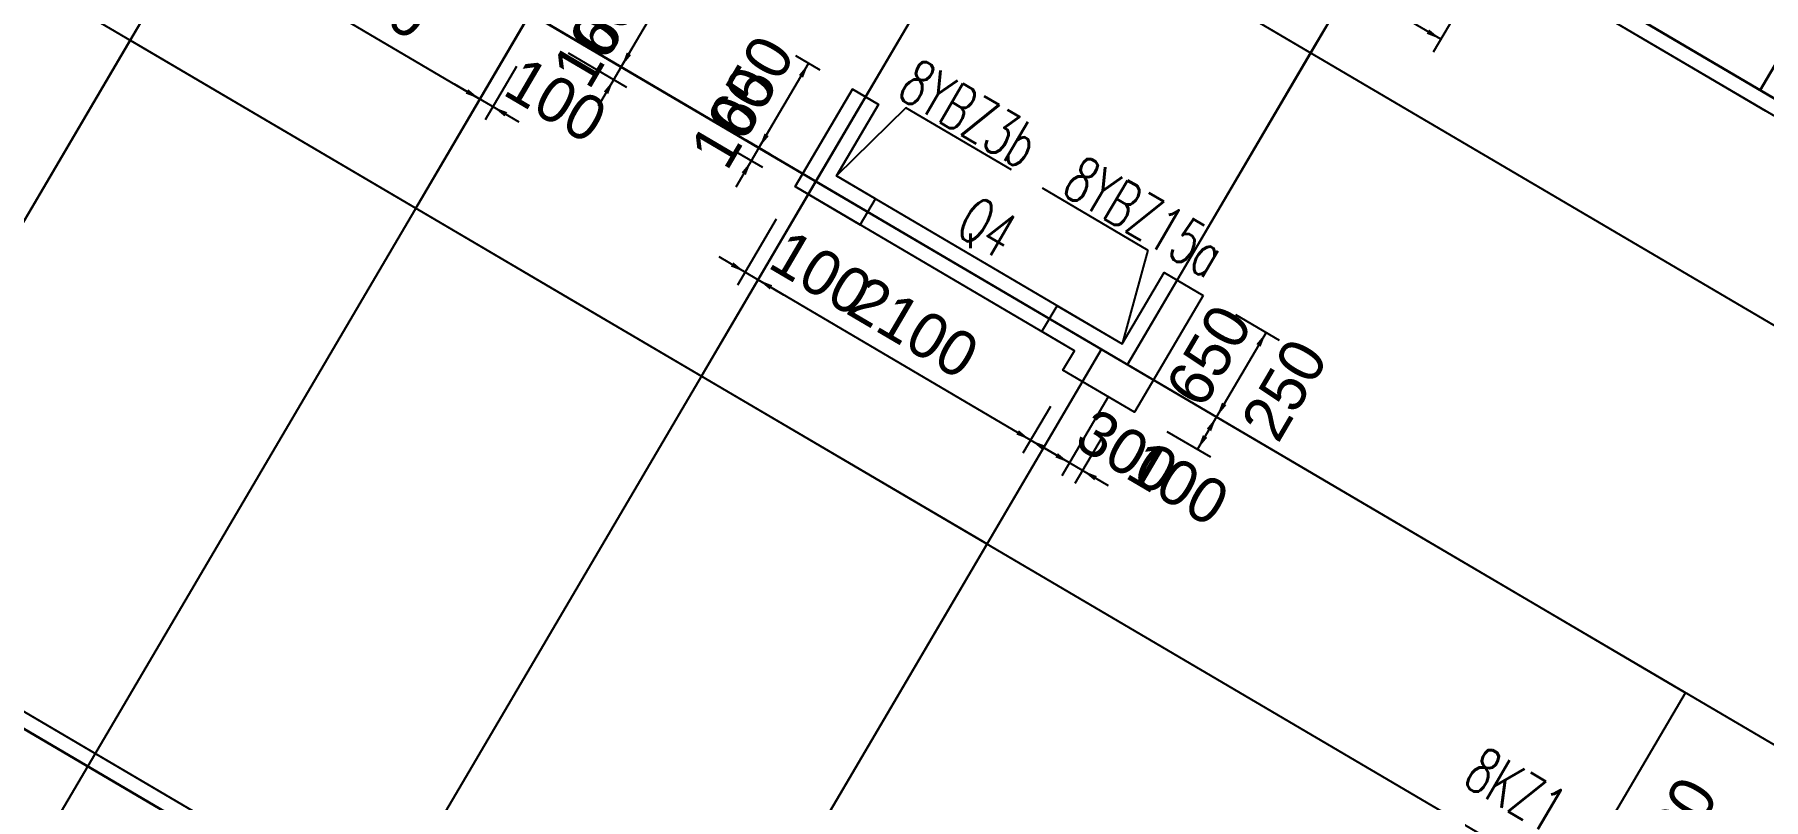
# Model space of a CAD drawing. Extents: x 19107 to 699106, y -67310 to 245688.
# Drawn here: x 616499 to 627979, y 164682 to 169759 of the extents above; entities that cross this region are included whole.
import ezdxf

# ---------------------------------------------------------------- set-up
doc = ezdxf.new("R2010")
doc.units = 0
doc.header["$LTSCALE"] = 100
doc.header["$MEASUREMENT"] = 0
for name, color, linetype in [('DOTE', 253, 'Continuous'), ('wall-主楼', 2, 'Continuous'), ('剪力墙身标注', 7, 'Continuous'), ('小尺寸', 4, 'Continuous'), ('网格', 253, 'Continuous')]:
    doc.layers.add(name, color=color, linetype=linetype)
for name, color, linetype, lineweight in [('Select Column Frame Line', 7, 'Continuous', 0), ('Select Column Frame Position', 7, 'Continuous', 0), ('配箍校核', 2, 'ByLayer', 18)]:
    doc.layers.add(name, color=color, linetype=linetype, lineweight=lineweight)
doc.styles.get("Standard").update_dxf_attribs({"font": 'standard'})
doc.styles.add('汉字', font='汉字')
doc.dimstyles.get("Standard").update_dxf_attribs({"dimtxt": 300, "dimasz": 100, "dimexe": 100, "dimexo": 250, "dimgap": 100, "dimtad": 0, "dimtoh": 1, "dimdec": 0, "dimdsep": 46, "dimcen": 0.09, "dimclrt": 7, "dimadec": 0, "dimazin": 0, "dimtfac": 1, "dimtdec": 4, "dimtofl": 0, "dimtmove": 0, "dimatfit": 3, "dimfxl": 1, "dimtolj": 1, "dimtzin": 0, "dimarcsym": 0})

# ---------------------------------------------------------------- blocks, each defined once
blk = doc.blocks.new('*D4837')
at = {"layer": '小尺寸', "color": 0, "linetype": 'ByBlock', "lineweight": -2}
for p, q in [((621715, 169523), (621553, 169619)), ((621309, 169008), (621639, 169568)), ((621385, 168963), (621223, 169058))]:
    blk.add_line(p, q, dxfattribs=at)
for points in [[(621639, 169568), (621602, 169473), (621574, 169490)], [(621309, 169008), (621346, 169102), (621374, 169085)]]:
    blk.add_solid(points, dxfattribs=at)
at = {"layer": '小尺寸', "color": 7, "linetype": 'Continuous', "lineweight": -2, "insert": (621258, 169415), "char_height": 300, "width": 556.67, "attachment_point": 5, "rotation": 59.5454, "style": '汉字'}
blk.add_mtext('650', dxfattribs=at)
blk = doc.blocks.new('*D2827')
at = {"layer": '小尺寸', "color": 0, "linetype": 'ByBlock', "lineweight": -2}
for p, q in [((617846, 170638), (617638, 170284)), ((617689, 170370), (619456, 169331)), ((619664, 169685), (619405, 169245))]:
    blk.add_line(p, q, dxfattribs=at)
for points in [[(617689, 170370), (617783, 170334), (617767, 170305)], [(619456, 169331), (619361, 169367), (619378, 169396)]]:
    blk.add_solid(points, dxfattribs=at)
at = {"layer": '小尺寸', "color": 7, "linetype": 'Continuous', "lineweight": -2, "insert": (618699, 170066), "char_height": 300, "width": 780, "attachment_point": 5, "rotation": 329.5454, "style": '汉字'}
blk.add_mtext('2050', dxfattribs=at)
blk = doc.blocks.new('*D3160')
at = {"layer": '小尺寸', "color": 0, "linetype": 'ByBlock', "lineweight": -2}
for p, q in [((619664, 169685), (619405, 169245)), ((619700, 169548), (619491, 169194)), ((619284, 169433), (619715, 169179))]:
    blk.add_line(p, q, dxfattribs=at)
for points in [[(619456, 169331), (619361, 169367), (619378, 169396)], [(619542, 169280), (619637, 169244), (619620, 169215)]]:
    blk.add_solid(points, dxfattribs=at)
at = {"layer": '小尺寸', "color": 7, "linetype": 'Continuous', "lineweight": -2, "insert": (619961, 169324), "char_height": 300, "width": 476.67, "attachment_point": 5, "rotation": 329.5454, "style": '汉字'}
blk.add_mtext('100', dxfattribs=at)
blk = doc.blocks.new('*D3492')
at = {"layer": '小尺寸', "color": 0, "linetype": 'ByBlock', "lineweight": -2}
for p, q in [((620092, 169723), (620481, 169495)), ((620243, 169287), (620496, 169718)), ((620042, 169637), (620430, 169409))]:
    blk.add_line(p, q, dxfattribs=at)
for points in [[(620395, 169545), (620431, 169640), (620460, 169623)], [(620344, 169459), (620308, 169365), (620279, 169381)]]:
    blk.add_solid(points, dxfattribs=at)
at = {"layer": '小尺寸', "color": 7, "linetype": 'Continuous', "lineweight": -2, "insert": (620223, 169747), "char_height": 300, "width": 476.67, "attachment_point": 5, "rotation": 59.5454, "style": '汉字'}
blk.add_mtext('100', dxfattribs=at)
blk = doc.blocks.new('*D1196')
at = {"layer": '小尺寸', "color": 0, "linetype": 'ByBlock', "lineweight": -2}
for p, q in [((620422, 170283), (620810, 170055)), ((620395, 169545), (620724, 170106)), ((620092, 169723), (620481, 169495))]:
    blk.add_line(p, q, dxfattribs=at)
for points in [[(620724, 170106), (620688, 170011), (620659, 170028)], [(620395, 169545), (620431, 169640), (620460, 169623)]]:
    blk.add_solid(points, dxfattribs=at)
at = {"layer": '小尺寸', "color": 7, "linetype": 'Continuous', "lineweight": -2, "insert": (620344, 169952), "char_height": 300, "width": 556.67, "attachment_point": 5, "rotation": 59.5454, "style": '汉字'}
blk.add_mtext('650', dxfattribs=at)
blk = doc.blocks.new('*D5183')
at = {"layer": '小尺寸', "color": 0, "linetype": 'ByBlock', "lineweight": -2}
for p, q in [((625353, 170284), (625183, 169996)), ((625837, 169728), (625234, 170083)), ((625956, 169930), (625787, 169642))]:
    blk.add_line(p, q, dxfattribs=at)
for points in [[(625234, 170083), (625329, 170046), (625312, 170017)], [(625837, 169728), (625743, 169764), (625760, 169793)]]:
    blk.add_solid(points, dxfattribs=at)
at = {"layer": '小尺寸', "color": 7, "linetype": 'Continuous', "lineweight": -2, "insert": (625662, 170121), "char_height": 300, "width": 566.67, "attachment_point": 5, "rotation": 329.5454, "style": '汉字'}
blk.add_mtext('700', dxfattribs=at)
blk = doc.blocks.new('*D3203')
at = {"layer": '小尺寸', "color": 0, "linetype": 'ByBlock', "lineweight": -2}
for p, q in [((627141, 163955), (627392, 163807)), ((627154, 163599), (627407, 164030)), ((627090, 163868), (627342, 163721))]:
    blk.add_line(p, q, dxfattribs=at)
for points in [[(627306, 163858), (627342, 163952), (627371, 163935)], [(627255, 163771), (627219, 163677), (627190, 163694)]]:
    blk.add_solid(points, dxfattribs=at)
at = {"layer": '小尺寸', "color": 7, "linetype": 'Continuous', "lineweight": -2, "insert": (627390, 164493), "char_height": 300, "width": 476.67, "attachment_point": 5, "rotation": 59.5454, "style": '汉字'}
blk.add_mtext('100', dxfattribs=at)
blk = doc.blocks.new('*D2725')
at = {"layer": '小尺寸', "color": 0, "linetype": 'ByBlock', "lineweight": -2}
for p, q in [((621157, 168749), (621411, 169180)), ((621385, 168963), (621223, 169058)), ((621335, 168877), (621172, 168972))]:
    blk.add_line(p, q, dxfattribs=at)
for points in [[(621309, 169008), (621346, 169102), (621374, 169085)], [(621259, 168922), (621222, 168827), (621194, 168844)]]:
    blk.add_solid(points, dxfattribs=at)
at = {"layer": '小尺寸', "color": 7, "linetype": 'Continuous', "lineweight": -2, "insert": (621138, 169209), "char_height": 300, "width": 476.67, "attachment_point": 5, "rotation": 59.5454, "style": '汉字'}
blk.add_mtext('100', dxfattribs=at)
blk = doc.blocks.new('*D345')
at = {"layer": '小尺寸', "color": 0, "linetype": 'ByBlock', "lineweight": -2}
for p, q in [((621715, 169523), (621553, 169619)), ((621309, 169008), (621639, 169568)), ((621385, 168963), (621223, 169058))]:
    blk.add_line(p, q, dxfattribs=at)
for points in [[(621639, 169568), (621602, 169473), (621574, 169490)], [(621309, 169008), (621346, 169102), (621374, 169085)]]:
    blk.add_solid(points, dxfattribs=at)
at = {"layer": '小尺寸', "color": 7, "linetype": 'Continuous', "lineweight": -2, "insert": (621258, 169415), "char_height": 300, "width": 556.67, "attachment_point": 5, "rotation": 59.5454, "style": '汉字'}
blk.add_mtext('650', dxfattribs=at)
blk = doc.blocks.new('*D667')
at = {"layer": '小尺寸', "color": 0, "linetype": 'ByBlock', "lineweight": -2}
for p, q in [((624473, 167901), (624764, 167731)), ((624677, 167781), (624348, 167221)), ((624144, 167341), (624434, 167170))]:
    blk.add_line(p, q, dxfattribs=at)
for points in [[(624677, 167781), (624641, 167687), (624612, 167704)], [(624348, 167221), (624384, 167316), (624413, 167299)]]:
    blk.add_solid(points, dxfattribs=at)
at = {"layer": '小尺寸', "color": 7, "linetype": 'Continuous', "lineweight": -2, "insert": (624297, 167628), "char_height": 300, "width": 556.67, "attachment_point": 5, "rotation": 59.5454, "style": '汉字'}
blk.add_mtext('650', dxfattribs=at)
blk = doc.blocks.new('*D999')
at = {"layer": '小尺寸', "color": 0, "linetype": 'ByBlock', "lineweight": -2}
for p, q in [((624144, 167341), (624434, 167170)), ((624348, 167221), (624221, 167006)), ((624017, 167125), (624307, 166955))]:
    blk.add_line(p, q, dxfattribs=at)
for points in [[(624348, 167221), (624312, 167126), (624283, 167143)], [(624221, 167006), (624257, 167100), (624286, 167083)]]:
    blk.add_solid(points, dxfattribs=at)
at = {"layer": '小尺寸', "color": 7, "linetype": 'Continuous', "lineweight": -2, "insert": (624798, 167401), "char_height": 300, "width": 566.67, "attachment_point": 5, "rotation": 59.5454, "style": '汉字'}
blk.add_mtext('250', dxfattribs=at)
blk = doc.blocks.new('*D230')
at = {"layer": '小尺寸', "color": 0, "linetype": 'ByBlock', "lineweight": -2}
for p, q in [((623629, 167354), (623321, 166829)), ((623589, 167087), (623407, 166778)), ((623630, 166763), (623199, 167017))]:
    blk.add_line(p, q, dxfattribs=at)
for points in [[(623372, 166915), (623277, 166952), (623294, 166980)], [(623458, 166865), (623553, 166828), (623536, 166800)]]:
    blk.add_solid(points, dxfattribs=at)
at = {"layer": '小尺寸', "color": 7, "linetype": 'Continuous', "lineweight": -2, "insert": (624093, 166781), "char_height": 300, "width": 476.67, "attachment_point": 5, "rotation": 329.5454, "style": '汉字'}
blk.add_mtext('100', dxfattribs=at)
blk = doc.blocks.new('*D3201')
at = {"layer": '小尺寸', "color": 0, "linetype": 'ByBlock', "lineweight": -2}
for p, q in [((623244, 167290), (623062, 166981)), ((623629, 167354), (623321, 166829)), ((623372, 166915), (623113, 167067))]:
    blk.add_line(p, q, dxfattribs=at)
for points in [[(623113, 167067), (623208, 167031), (623191, 167002)], [(623372, 166915), (623277, 166952), (623294, 166980)]]:
    blk.add_solid(points, dxfattribs=at)
at = {"layer": '小尺寸', "color": 7, "linetype": 'Continuous', "lineweight": -2, "insert": (623754, 166990), "char_height": 300, "width": 566.67, "attachment_point": 5, "rotation": 329.5454, "style": '汉字'}
blk.add_mtext('300', dxfattribs=at)
blk = doc.blocks.new('*D3525')
at = {"layer": '小尺寸', "color": 0, "linetype": 'ByBlock', "lineweight": -2}
for p, q in [((621510, 168484), (621252, 168046)), ((623113, 167067), (621303, 168132)), ((623244, 167290), (623062, 166981))]:
    blk.add_line(p, q, dxfattribs=at)
for points in [[(621303, 168132), (621397, 168095), (621381, 168067)], [(623113, 167067), (623018, 167104), (623035, 167132)]]:
    blk.add_solid(points, dxfattribs=at)
at = {"layer": '小尺寸', "color": 7, "linetype": 'Continuous', "lineweight": -2, "insert": (622335, 167815), "char_height": 300, "width": 775, "attachment_point": 5, "rotation": 329.5454, "style": '汉字'}
blk.add_mtext('2100', dxfattribs=at)
blk = doc.blocks.new('*D3868')
at = {"layer": '小尺寸', "color": 0, "linetype": 'ByBlock', "lineweight": -2}
for p, q in [((621424, 168534), (621166, 168096)), ((621510, 168484), (621252, 168046)), ((621475, 168030), (621044, 168284))]:
    blk.add_line(p, q, dxfattribs=at)
for points in [[(621217, 168182), (621122, 168219), (621139, 168247)], [(621303, 168132), (621397, 168095), (621381, 168067)]]:
    blk.add_solid(points, dxfattribs=at)
at = {"layer": '小尺寸', "color": 7, "linetype": 'Continuous', "lineweight": -2, "insert": (621721, 168176), "char_height": 300, "width": 476.67, "attachment_point": 5, "rotation": 329.5454, "style": '汉字'}
blk.add_mtext('100', dxfattribs=at)

msp = doc.modelspace()

# ---------------------------------------------------------------- linework, layer by layer
at = {"color": 6, "lineweight": 30}
msp.add_lwpolyline([(611161.6, 168246), (624436.4, 160440.7), (623524.5, 158888.8), (626802, 156961.7), (628930.7, 160582.3), (629706.6, 160126.1), (633303.1, 166247.8), (625803.9, 170657.2), (626716.2, 172208.8), (624819.7, 173323.9), (625782.8, 174961.8), (623196.7, 176482.4), (622233.6, 174844.5), (620337.2, 175959.6), (619424.8, 174407.9), (609339.1, 180338.1)], dxfattribs=at)
at = {"color": 3, "lineweight": 30}
msp.add_lwpolyline([(625529.3, 174530.8), (629322.3, 172300.6), (629575.7, 172731.6), (630006.7, 172478.2), (628131.3, 169288.7), (627958.9, 169390), (628744.6, 170726.2), (626589.5, 171993.3), (626716.2, 172208.8), (627793.7, 171575.3), (628402, 172609.7), (625428, 174358.3), (625529.3, 174530.8)], dxfattribs=at)
at = {"layer": 'DOTE'}
for p, q in [((589509, 191881.8), (639200.8, 162664)), ((586924, 187485.4), (630581.7, 161815.6)), ((596515.9, 183585.7), (636394.7, 160137.8)), ((627979.4, 174751.9), (623756.1, 167569)), ((618938.3, 173185.9), (637611.1, 162206.7)), ((621007.2, 171969.4), (615133.3, 161979.5)), ((617894.3, 171015.6), (613236.8, 163094.6)), ((622903.7, 170854.4), (617029.8, 160864.4)), ((611126.1, 168382.9), (633505.6, 155224.2)), ((623583.7, 167670.4), (618926.2, 159749.3))]:
    msp.add_line(p, q, dxfattribs=at)
at = {"layer": 'Select Column Frame Line', "color": 200, "linetype": 'Continuous', "lineweight": -3}
for p, q in [((622284.4, 169273), (621824.1, 168821)), ((622986.2, 168860.4), (622284.4, 169273)), ((623190, 168740.6), (623891.7, 168327.9)), ((623891.7, 168327.9), (623720.6, 167705.9))]:
    msp.add_line(p, q, dxfattribs=at)
at = {"layer": 'Select Column Frame Position', "color": 235, "linetype": 'Continuous', "lineweight": -3}
for points in [[(621930.5, 169396.5), (621550.3, 168750), (621981.3, 168496.5), (622082.7, 168668.9), (621824.1, 168821), (622102.9, 169295.1), (621930.5, 169396.5)], [(624257.9, 168028), (623801.8, 167252.2), (623327.6, 167530.9), (623403.7, 167660.2), (623188.2, 167786.9), (623289.5, 167959.3), (623720.6, 167705.9), (623999.3, 168180), (624257.9, 168028)]]:
    msp.add_lwpolyline(points, dxfattribs=at)
at = {"layer": 'wall-主楼'}
msp.add_lwpolyline([(624257.9, 168028), (623801.8, 167252.1), (623327.7, 167530.9), (623403.7, 167660.2), (621550.3, 168750), (621930.5, 169396.5), (622102.9, 169295.1), (621824.1, 168821), (623720.6, 167705.9), (623999.3, 168180)], close=True, dxfattribs=at)
at = {"layer": '网格'}
for p, q in [((617134, 169722.6), (617894.3, 171015.6)), ((622016.7, 169345.8), (622903.7, 170854.4)), ((623076.1, 170753), (624972.5, 169637.9)), ((624972.5, 169637.9), (625580.8, 170672.3)), ((626184.2, 170317.5), (627994.3, 169253.3)), ((619030.5, 168607.5), (619790.7, 169900.6)), ((619790.7, 169900.6), (621687.2, 168785.5)), ((615816.2, 167481.3), (617134, 169722.6)), ((617134, 169722.6), (619030.5, 168607.5)), ((624085.5, 168129.3), (624972.5, 169637.9)), ((621687.2, 168785.5), (622016.7, 169345.8)), ((620926.9, 167492.4), (621687.2, 168785.5)), ((621687.2, 168785.5), (623583.7, 167670.4)), ((619030.5, 168607.5), (619978.7, 168050)), ((623756.1, 167569), (624085.5, 168129.3)), ((619978.7, 168050), (620926.9, 167492.4)), ((622823.4, 166377.4), (623583.7, 167670.4)), ((623583.7, 167670.4), (623756.1, 167569)), ((623756.1, 167569), (626169.6, 166149.9)), ((620926.9, 167492.4), (622823.4, 166377.4)), ((621505.6, 164136.1), (622823.4, 166377.4)), ((626169.6, 166149.9), (627462.8, 165389.5)), ((615781, 165645.9), (617849.9, 164429.4)), ((626702.5, 164096.5), (627462.8, 165389.5))]:
    msp.add_line(p, q, dxfattribs=at)
at = {"layer": '配箍校核'}
msp.add_line((623370.8, 167505.6), (623715.6, 167302.8), dxfattribs=at)

# ---------------------------------------------------------------- texts
at = {"color": 200, "linetype": 'Continuous', "lineweight": -3, "width": 0.7}
for s, p in [('8YBZ3b', (622214.8, 169349.9)), ('8YBZ15a', (623307.5, 168707.4)), ('8KZ1', (625972.4, 164783.9))]:
    msp.add_text(s, height=300, rotation=329.54537, dxfattribs=at).set_placement(p)
at = {"layer": '剪力墙身标注', "width": 0.7}
msp.add_text('Q4', height=300, rotation=329.54537, dxfattribs=at).set_placement((622601, 168439.5))

# ---------------------------------------------------------------- dimensions: what is measured, and where the dimension line sits
at = {"layer": '小尺寸'}
for base, p1, p2, angle, picture, middle in [((619455.9, 169331.2), (617972.9, 170853.4), (619790.7, 169900.6), 329.54537, '*D2827', (618699.1, 170066.2)), ((625234, 170082.5), (626082.8, 170145.1), (625479.4, 170499.9), 149.54537, '*D5183', (625662.4, 170120.6)), ((620724.2, 170105.7), (619876.9, 169849.9), (620206.4, 170410.2), 59.54537, '*D1196', (620344, 169952.3)), ((620394.8, 169545.4), (619826.3, 169763.7), (619876.9, 169849.9), 59.54537, '*D3492', (620026.2, 169411.8)), ((619542.1, 169280.5), (619790.7, 169900.6), (619826.3, 169763.7), 329.54537, '*D3160', (619625.8, 169521.3)), ((621638.7, 169568), (621601, 168836.2), (621930.5, 169396.5), 59.54537, '*D4837', (621258.5, 169414.6)), ((621638.7, 169568), (621601, 168836.2), (621930.5, 169396.5), 59.54537, '*D345', (621258.5, 169414.6)), ((621309.3, 169007.7), (621550.3, 168750), (621601, 168836.2), 59.54537, '*D2725', (620940.7, 168874.2)), ((621216.6, 168182.4), (621636.5, 168699.3), (621550.3, 168750), 149.54537, '*D3868', (621386.4, 168372.6)), ((621302.8, 168131.7), (623370.8, 167505.6), (621636.5, 168699.3), 149.54537, '*D3525', (622334.6, 167815)), ((624347.8, 167221.1), (624257.9, 168028), (623928.5, 167467.7), 59.54537, '*D667', (624297.1, 167628)), ((624221.1, 167005.6), (623928.5, 167467.7), (623801.8, 167252.1), 59.54537, '*D999', (624540.3, 166962.9)), ((623113.1, 167067.3), (623756.1, 167569), (623370.8, 167505.6), 149.54537, '*D3201', (623294.7, 167260.3)), ((623371.7, 166915.3), (623715.6, 167302.8), (623756.1, 167569), 149.54537, '*D230', (623758.7, 166977.7)), ((627306, 163857.7), (626874.9, 163995.1), (626925.6, 164081.3), 59.54537, '*D3203', (627192.9, 164158.4))]:
    dim = msp.add_linear_dim(base=base, p1=p1, p2=p2, angle=angle, dimstyle='Standard', dxfattribs=at)
    dim.commit()
    dim.dimension.update_dxf_attribs({"geometry": picture, "text_midpoint": middle})

doc.saveas('drawing.dxf')
